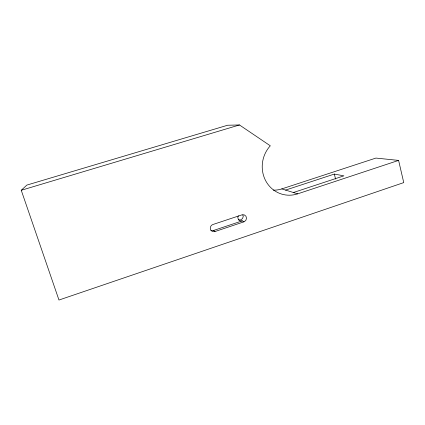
<?xml version="1.0" encoding="UTF-8"?>
<svg xmlns="http://www.w3.org/2000/svg" width="425" height="425" viewBox="0 0 425 425"><rect width="100%" height="100%" fill="white"/><g stroke="black" fill="none" stroke-linecap="round" stroke-linejoin="round"><path stroke-width="0.64" d="M238.356 215.81L237.788 217.419L238.393 219.555L240.12 220.867L242.314 220.857L243.939 221.829L245.772 220.49L246.532 218.328L245.926 216.176L244.189 214.843L241.974 214.848L212.936 224.501A3.761 3.607 -53.6 0 0 210.439 229.192A3.761 3.607 -53.6 0 0 214.981 231.535L243.939 221.829M21.25 190.278L26.828 185.093L227.598 125.242L239.466 124.966L270.3 145.802A29.41 27.689 -76.5 0 0 266.087 181.496A29.41 27.689 -76.5 0 0 297.665 193.848L398.597 160.406L403.75 182.607L58.974 300.034L21.25 190.278L239.466 124.966M210.88 230.249A3.719 3.575 -53.5 0 0 213.637 230.446L242.314 220.857M293.409 192.52L343.894 175.844L334.321 174.075L285.579 190.087M273.339 190.145A27.168 25.76 -77 0 0 281.796 188.907L375.913 158.073L398.597 160.406M238.547 219.911L240.715 219.9L242.51 218.588L243.254 216.474L242.808 214.891M281.796 188.907L297.665 193.848M213.637 230.446L214.981 231.535M334.321 174.075L335.58 179.079"/></g></svg>
